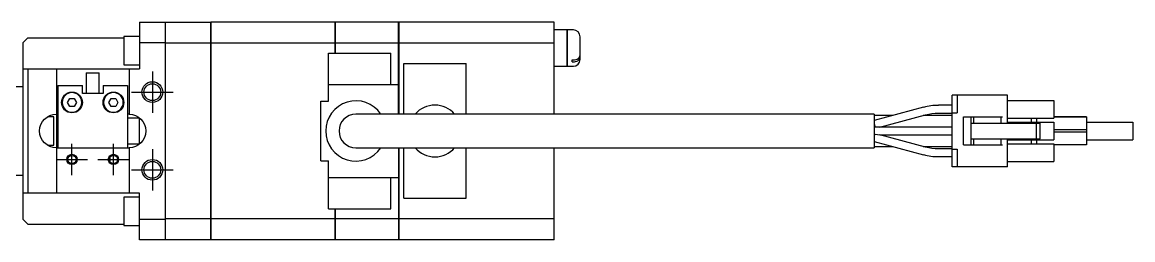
# Model space of a CAD drawing. Extents: x 0 to 1550, y -8 to 1198.
# Drawn here: x 163.4 to 377.6, y 444.5 to 486.5 of the extents above; entities that cross this region are included whole.
import ezdxf

# ---------------------------------------------------------------- set-up
doc = ezdxf.new("R2010")
doc.units = 0
doc.header["$LTSCALE"] = 0.5
doc.linetypes.add('CENTER', pattern=[50.8, 31.75, -6.35, 6.35, -6.35])
for name, color, linetype in [('MSM_CENTER', 1, 'CENTER'), ('MSM_CONTINUOUS', 7, 'CONTINUOUS'), ('MSM_NARROW', 5, 'CONTINUOUS')]:
    doc.layers.add(name, color=color, linetype=linetype)

msp = doc.modelspace()

# ---------------------------------------------------------------- linework, layer by layer
at = {"layer": 'MSM_CENTER'}
for p, q in [((188.5, 477.05), (188.5, 469.05)), ((184.5, 473.05), (192.5, 473.05)), ((173, 457.05), (173, 463.05)), ((181, 457.05), (181, 463.05)), ((188.5, 462.05), (188.5, 454.05)), ((170, 460.05), (176, 460.05)), ((178, 460.05), (184, 460.05)), ((184.5, 458.05), (192.5, 458.05))]:
    msp.add_line(p, q, dxfattribs=at)
at = {"layer": 'MSM_CONTINUOUS'}
for p, q in [((186, 486.55), (186, 477.55)), ((186, 486.55), (199.7, 486.55)), ((191, 486.55), (191, 444.55)), ((199.7, 486.55), (199.7, 444.55)), ((199.75, 486.5), (199.7, 486.5)), ((199.75, 486.55), (199.75, 444.55)), ((223.7, 486.55), (199.75, 486.55)), ((223.7, 486.55), (223.7, 480.55)), ((223.75, 486.5), (223.7, 486.5)), ((236, 486.55), (223.75, 486.55)), ((223.75, 486.55), (223.75, 480.55)), ((236, 468.8), (236, 486.55)), ((236.05, 486.5), (236, 486.5)), ((266, 486.55), (236.05, 486.55)), ((236.05, 486.55), (236.05, 468.8)), ((266, 468.8), (266, 486.55)), ((268.5, 485.05), (266, 485.05)), ((268.5, 478.05), (268.5, 485.05)), ((268.55, 485), (268.5, 485)), ((268.55, 478.05), (268.55, 485.05)), ((269.7, 485.05), (268.55, 485.05)), ((164.5, 483.55), (163.5, 482.55)), ((163.5, 482.55), (163.5, 448.55)), ((164.5, 483.55), (183, 483.55)), ((183, 483.8), (183, 478.3)), ((186, 483.8), (183, 483.8)), ((191, 482.55), (186, 482.55)), ((199.7, 482.52), (191, 482.52)), ((199.75, 482.26), (199.7, 482.26)), ((223.7, 482.52), (199.75, 482.52)), ((223.75, 482.26), (223.7, 482.26)), ((236, 482.52), (223.75, 482.52)), ((236.05, 482.26), (236, 482.26)), ((266, 482.52), (236.05, 482.52)), ((271, 479.35), (271, 483.75)), ((222.5, 471.33), (222.5, 480.55)), ((222.5, 480.55), (234.5, 480.55)), ((234.5, 474.55), (234.5, 480.55)), ((183, 478.3), (186, 478.3)), ((237, 468.8), (237, 478.55)), ((237, 478.55), (249, 478.55)), ((249, 468.8), (249, 478.55)), ((266, 478.05), (268.5, 478.05)), ((268.5, 478.1), (268.55, 478.1)), ((268.55, 478.05), (269.7, 478.05)), ((269.5, 479.25), (269.7, 479.25)), ((269.5, 478.9), (269.5, 479.25)), ((269.5, 478.9), (269.7, 478.9)), ((163.5, 477.55), (186, 477.55)), ((164.5, 477.55), (164.5, 453.55)), ((170, 477.55), (170, 468.8)), ((175.75, 476.8), (178.25, 476.8)), ((175.75, 476.8), (175.75, 472.8)), ((178.25, 472.8), (178.25, 476.8)), ((184, 477.55), (184, 468.8)), ((163.5, 474.05), (148.3, 474.05)), ((170.3, 474.3), (170.3, 462.3)), ((170.3, 474.3), (175, 474.3)), ((175, 472.8), (175, 474.3)), ((179, 474.3), (179, 472.8)), ((179, 474.3), (183.7, 474.3)), ((183.7, 474.3), (183.7, 462.3)), ((222.5, 474.55), (236, 474.55)), ((172.13, 471.05), (172.57, 471.8)), ((172.57, 471.8), (173.43, 471.8)), ((173.43, 471.8), (173.87, 471.05)), ((179, 472.8), (175, 472.8)), ((180.13, 471.05), (180.57, 471.8)), ((180.57, 471.8), (181.43, 471.8)), ((181.43, 471.8), (181.87, 471.05)), ((221, 471.33), (222.5, 471.33)), ((221, 459.77), (221, 471.33)), ((342.75, 458.65), (342.75, 472.45)), ((353.45, 472.45), (342.75, 472.45)), ((343.75, 472.45), (343.75, 469.05)), ((353.45, 467.05), (353.45, 472.45)), ((353.45, 471.45), (362.35, 471.45)), ((362.35, 471.45), (362.35, 468.05)), ((172.57, 470.3), (172.13, 471.05)), ((173.43, 470.3), (172.57, 470.3)), ((173.87, 471.05), (173.43, 470.3)), ((180.57, 470.3), (180.13, 471.05)), ((181.43, 470.3), (180.57, 470.3)), ((181.87, 471.05), (181.43, 470.3)), ((337.23, 470.12), (327.75, 467.57)), ((342.75, 470.5), (340.12, 470.5)), ((169.5, 468.3), (168.27, 468.3)), ((169.5, 462.8), (169.5, 468.3)), ((170.3, 468.8), (170, 468.8)), ((170.1, 462.3), (170.1, 468.8)), ((184, 468.8), (183.7, 468.8)), ((186, 468.05), (183.7, 468.05)), ((186, 462.98), (186, 468.11)), ((327.75, 468.8), (227.75, 468.8)), ((327.75, 468.8), (327.75, 462.3)), ((331.38, 468.55), (327.75, 468.55)), ((328.78, 466.3), (337.62, 468.67)), ((342.75, 468.55), (337.17, 468.55)), ((340.12, 469), (342.75, 469)), ((342.75, 469.05), (343.75, 469.05)), ((344.95, 468.25), (352.5, 468.25)), ((344.95, 462.85), (344.95, 468.25)), ((346.45, 462.85), (346.45, 468.25)), ((346.45, 467.05), (359.75, 467.05)), ((346.95, 467.05), (346.95, 468.25)), ((352.2, 467.05), (352.2, 468.25)), ((353.45, 468.05), (362.35, 468.05)), ((353.45, 467.25), (362.35, 467.25)), ((358, 468.05), (358, 467.25)), ((359, 468.05), (359, 467.25)), ((359.05, 464.05), (359.05, 467.05)), ((359.75, 464.05), (359.75, 467.05)), ((362.35, 468.25), (365.65, 468.25)), ((365.77, 468.25), (362.35, 468.25)), ((362.35, 468.25), (367.45, 468.25)), ((368.7, 468.25), (362.35, 468.25)), ((362.35, 467.25), (362.35, 463.85)), ((365.65, 468.25), (365.95, 468.25)), ((365.95, 468.25), (365.77, 468.25)), ((367.45, 468.25), (367.75, 468.25)), ((367.75, 468.25), (368.7, 468.25)), ((368.7, 468.25), (368.7, 468.25)), ((368.7, 468.25), (368.7, 462.85)), ((368.7, 467.25), (377.6, 467.25)), ((368.7, 467.25), (377.6, 467.25)), ((368.7, 467.25), (377.6, 467.25)), ((377.6, 467.25), (377.6, 463.85)), ((342.75, 466.3), (327.75, 466.3)), ((327.88, 464.91), (328.78, 464.8)), ((368.7, 465.8), (362.35, 465.8)), ((368.7, 465.3), (362.35, 465.3)), ((168.27, 462.8), (169.5, 462.8)), ((183.7, 463.05), (186, 463.05)), ((327.75, 464.8), (327.84, 464.8)), ((327.75, 463.52), (337.24, 460.97)), ((328.78, 464.8), (342.75, 464.8)), ((337.63, 462.42), (328.78, 464.8)), ((344.95, 462.85), (352.5, 462.85)), ((346.45, 464.05), (359.75, 464.05)), ((346.95, 462.85), (346.95, 464.05)), ((352.2, 462.85), (352.2, 464.05)), ((353.45, 458.65), (353.45, 464.05)), ((353.45, 463.85), (362.35, 463.85)), ((353.45, 463.05), (362.35, 463.05)), ((358, 463.85), (358, 463.05)), ((359, 463.85), (359, 463.05)), ((362.35, 463.05), (362.35, 459.65)), ((368.7, 462.85), (362.35, 462.85)), ((368.7, 463.85), (377.6, 463.85)), ((170, 462.3), (170, 453.55)), ((170, 462.3), (184, 462.3)), ((184, 462.3), (184, 453.55)), ((227.75, 462.3), (327.75, 462.3)), ((236, 462.3), (236, 444.55)), ((236.05, 462.3), (236.05, 444.55)), ((237, 452.55), (237, 462.3)), ((249, 452.55), (249, 462.3)), ((266, 444.55), (266, 462.3)), ((327.75, 462.55), (331.38, 462.55)), ((337.17, 462.55), (342.75, 462.55)), ((342.75, 462.1), (340.12, 462.1)), ((340.12, 460.6), (342.75, 460.6)), ((342.75, 462.05), (343.75, 462.05)), ((343.75, 462.05), (343.75, 458.65)), ((180.28, 459.73), (180.3, 459.75)), ((180.3, 460.4), (180.3, 459.75)), ((221, 459.77), (222.5, 459.77)), ((222.5, 450.55), (222.5, 459.77)), ((353.45, 458.65), (342.75, 458.65)), ((353.45, 459.65), (362.35, 459.65)), ((148.3, 457.05), (163.5, 457.05)), ((222.5, 456.55), (236, 456.55)), ((234.5, 450.55), (234.5, 456.55)), ((186, 453.55), (163.5, 453.55)), ((183, 452.8), (183, 447.3)), ((186, 452.8), (183, 452.8)), ((186, 444.55), (186, 453.55)), ((237, 452.55), (249, 452.55)), ((222.5, 450.55), (234.5, 450.55)), ((223.7, 450.55), (223.7, 444.55)), ((223.75, 450.55), (223.75, 444.55)), ((163.5, 448.55), (164.5, 447.55)), ((186, 448.55), (191, 448.55)), ((199.7, 448.58), (191, 448.58)), ((199.75, 448.83), (199.7, 448.83)), ((223.7, 448.58), (199.75, 448.58)), ((223.75, 448.83), (223.7, 448.83)), ((236, 448.58), (223.75, 448.58)), ((236.05, 448.83), (236, 448.83)), ((266, 448.58), (236.05, 448.58)), ((164.5, 447.55), (183, 447.55)), ((183, 447.3), (186, 447.3)), ((199.7, 444.55), (186, 444.55)), ((199.75, 444.6), (199.7, 444.6)), ((223.7, 444.55), (199.75, 444.55)), ((223.75, 444.6), (223.7, 444.6)), ((236, 444.55), (223.75, 444.55)), ((236.05, 444.6), (236, 444.6)), ((266, 444.55), (236.05, 444.55))]:
    msp.add_line(p, q, dxfattribs=at)
for points in [[(327.93, 466.3, 0), (327.93, 466.3, 0), (327.93, 466.3, 0), (327.92, 466.31, 0), (327.92, 466.31, 0), (327.92, 466.32, 0), (327.92, 466.32, 0), (327.92, 466.33, 0), (327.92, 466.33, 0), (327.92, 466.34, 0), (327.92, 466.34, 0), (327.92, 466.35, 0), (327.92, 466.35, 0), (327.92, 466.36, 0), (327.91, 466.36, 0), (327.91, 466.36, 0), (327.91, 466.37, 0), (327.91, 466.37, 0), (327.91, 466.38, 0), (327.91, 466.38, 0), (327.91, 466.39, 0), (327.91, 466.39, 0), (327.9, 466.4, 0), (327.9, 466.4, 0), (327.9, 466.41, 0), (327.9, 466.41, 0), (327.9, 466.42, 0), (327.9, 466.42, 0), (327.9, 466.43, 0), (327.9, 466.44, 0), (327.9, 466.44, 0), (327.89, 466.44, 0), (327.89, 466.45, 0), (327.89, 466.46, 0), (327.89, 466.46, 0), (327.89, 466.47, 0), (327.89, 466.47, 0), (327.89, 466.48, 0), (327.89, 466.48, 0), (327.89, 466.49, 0), (327.88, 466.49, 0), (327.88, 466.5, 0), (327.88, 466.5, 0), (327.88, 466.51, 0), (327.88, 466.51, 0), (327.88, 466.52, 0), (327.88, 466.53, 0), (327.88, 466.53, 0), (327.87, 466.54, 0), (327.87, 466.54, 0), (327.87, 466.55, 0), (327.87, 466.56, 0), (327.87, 466.56, 0), (327.87, 466.57, 0), (327.87, 466.57, 0), (327.87, 466.58, 0), (327.86, 466.58, 0), (327.86, 466.59, 0), (327.86, 466.6, 0), (327.86, 466.6, 0), (327.86, 466.61, 0), (327.86, 466.61, 0), (327.86, 466.62, 0), (327.85, 466.62, 0), (327.85, 466.63, 0), (327.85, 466.63, 0), (327.85, 466.64, 0), (327.85, 466.65, 0), (327.85, 466.65, 0), (327.85, 466.66, 0), (327.84, 466.67, 0), (327.84, 466.67, 0), (327.84, 466.68, 0), (327.84, 466.68, 0), (327.84, 466.69, 0), (327.84, 466.69, 0), (327.83, 466.7, 0), (327.83, 466.71, 0), (327.83, 466.71, 0), (327.83, 466.72, 0), (327.83, 466.72, 0), (327.83, 466.73, 0), (327.82, 466.74, 0), (327.82, 466.74, 0), (327.82, 466.75, 0), (327.82, 466.75, 0), (327.82, 466.76, 0), (327.82, 466.77, 0), (327.82, 466.77, 0), (327.81, 466.78, 0), (327.81, 466.78, 0), (327.81, 466.79, 0), (327.81, 466.8, 0), (327.81, 466.8, 0), (327.81, 466.81, 0), (327.81, 466.81, 0), (327.8, 466.82, 0), (327.8, 466.83, 0), (327.8, 466.83, 0), (327.8, 466.84, 0), (327.8, 466.84, 0), (327.8, 466.85, 0), (327.79, 466.86, 0), (327.79, 466.86, 0), (327.79, 466.87, 0), (327.79, 466.87, 0), (327.79, 466.88, 0), (327.79, 466.89, 0), (327.78, 466.89, 0), (327.78, 466.9, 0), (327.78, 466.9, 0), (327.78, 466.91, 0), (327.78, 466.92, 0), (327.77, 466.92, 0), (327.77, 466.93, 0), (327.77, 466.93, 0), (327.77, 466.94, 0), (327.77, 466.94, 0), (327.77, 466.95, 0), (327.76, 466.96, 0), (327.76, 466.96, 0), (327.76, 466.97, 0), (327.76, 466.97, 0), (327.76, 466.98, 0), (327.76, 466.99, 0), (327.75, 466.99, 0), (327.75, 467, 0), (327.75, 467, 0), (327.75, 467.01, 0)], [(327.75, 466.58, 0), (327.75, 466.58, 0), (327.75, 466.58, 0), (327.75, 466.57, 0), (327.75, 466.57, 0), (327.75, 466.57, 0), (327.75, 466.57, 0), (327.75, 466.56, 0), (327.76, 466.56, 0), (327.76, 466.56, 0), (327.76, 466.56, 0), (327.76, 466.56, 0), (327.76, 466.55, 0), (327.76, 466.55, 0), (327.76, 466.55, 0), (327.76, 466.55, 0), (327.76, 466.54, 0), (327.76, 466.54, 0), (327.76, 466.54, 0), (327.76, 466.54, 0), (327.76, 466.53, 0), (327.76, 466.53, 0), (327.77, 466.53, 0), (327.77, 466.53, 0), (327.77, 466.52, 0), (327.77, 466.52, 0), (327.77, 466.52, 0), (327.77, 466.52, 0), (327.77, 466.51, 0), (327.77, 466.51, 0), (327.77, 466.51, 0), (327.77, 466.51, 0), (327.77, 466.5, 0), (327.77, 466.5, 0), (327.77, 466.5, 0), (327.78, 466.5, 0), (327.78, 466.49, 0), (327.78, 466.49, 0), (327.78, 466.49, 0), (327.78, 466.49, 0), (327.78, 466.49, 0), (327.78, 466.48, 0), (327.78, 466.48, 0), (327.78, 466.48, 0), (327.78, 466.48, 0), (327.78, 466.47, 0), (327.78, 466.47, 0), (327.78, 466.47, 0), (327.79, 466.47, 0), (327.79, 466.46, 0), (327.79, 466.46, 0), (327.79, 466.46, 0), (327.79, 466.46, 0), (327.79, 466.45, 0), (327.79, 466.45, 0), (327.79, 466.45, 0), (327.79, 466.45, 0), (327.79, 466.44, 0), (327.79, 466.44, 0), (327.79, 466.44, 0), (327.79, 466.44, 0), (327.79, 466.44, 0), (327.8, 466.43, 0), (327.8, 466.43, 0), (327.8, 466.43, 0), (327.8, 466.43, 0), (327.8, 466.43, 0), (327.8, 466.42, 0), (327.8, 466.42, 0), (327.8, 466.42, 0), (327.8, 466.42, 0), (327.8, 466.41, 0), (327.8, 466.41, 0), (327.8, 466.41, 0), (327.8, 466.41, 0), (327.8, 466.4, 0), (327.81, 466.4, 0), (327.81, 466.4, 0), (327.81, 466.4, 0), (327.81, 466.4, 0), (327.81, 466.39, 0), (327.81, 466.39, 0), (327.81, 466.39, 0), (327.81, 466.39, 0), (327.81, 466.38, 0), (327.81, 466.38, 0), (327.81, 466.38, 0), (327.81, 466.38, 0), (327.81, 466.38, 0), (327.81, 466.37, 0), (327.81, 466.37, 0), (327.81, 466.37, 0), (327.82, 466.37, 0), (327.82, 466.37, 0), (327.82, 466.36, 0), (327.82, 466.36, 0), (327.82, 466.36, 0), (327.82, 466.36, 0), (327.82, 466.36, 0), (327.82, 466.35, 0), (327.82, 466.35, 0), (327.82, 466.35, 0), (327.82, 466.35, 0), (327.82, 466.35, 0), (327.82, 466.34, 0), (327.82, 466.34, 0), (327.83, 466.34, 0), (327.83, 466.34, 0), (327.83, 466.33, 0), (327.83, 466.33, 0), (327.83, 466.33, 0), (327.83, 466.33, 0), (327.83, 466.33, 0), (327.83, 466.32, 0), (327.83, 466.32, 0), (327.83, 466.32, 0), (327.83, 466.32, 0), (327.83, 466.32, 0), (327.83, 466.31, 0), (327.83, 466.31, 0), (327.83, 466.31, 0), (327.84, 466.31, 0), (327.84, 466.31, 0), (327.84, 466.31, 0), (327.84, 466.3, 0), (327.84, 466.3, 0), (327.84, 466.3, 0), (327.84, 466.3, 0), (327.84, 466.3, 0)], [(327.75, 464.5, 0), (327.75, 464.5, 0), (327.75, 464.51, 0), (327.75, 464.51, 0), (327.75, 464.51, 0), (327.76, 464.52, 0), (327.76, 464.52, 0), (327.76, 464.52, 0), (327.76, 464.53, 0), (327.76, 464.53, 0), (327.76, 464.54, 0), (327.76, 464.54, 0), (327.76, 464.55, 0), (327.76, 464.55, 0), (327.77, 464.55, 0), (327.77, 464.56, 0), (327.77, 464.56, 0), (327.77, 464.56, 0), (327.77, 464.57, 0), (327.77, 464.57, 0), (327.77, 464.57, 0), (327.77, 464.58, 0), (327.77, 464.58, 0), (327.78, 464.59, 0), (327.78, 464.59, 0), (327.78, 464.59, 0), (327.78, 464.6, 0), (327.78, 464.6, 0), (327.78, 464.61, 0), (327.78, 464.61, 0), (327.78, 464.61, 0), (327.79, 464.62, 0), (327.79, 464.62, 0), (327.79, 464.62, 0), (327.79, 464.63, 0), (327.79, 464.63, 0), (327.79, 464.63, 0), (327.79, 464.64, 0), (327.79, 464.64, 0), (327.79, 464.65, 0), (327.8, 464.65, 0), (327.8, 464.65, 0), (327.8, 464.66, 0), (327.8, 464.66, 0), (327.8, 464.66, 0), (327.8, 464.67, 0), (327.8, 464.67, 0), (327.8, 464.67, 0), (327.8, 464.68, 0), (327.81, 464.68, 0), (327.81, 464.69, 0), (327.81, 464.69, 0), (327.81, 464.69, 0), (327.81, 464.69, 0), (327.81, 464.7, 0), (327.81, 464.7, 0), (327.81, 464.71, 0), (327.81, 464.71, 0), (327.81, 464.71, 0), (327.82, 464.72, 0), (327.82, 464.72, 0), (327.82, 464.72, 0), (327.82, 464.73, 0), (327.82, 464.73, 0), (327.82, 464.73, 0), (327.82, 464.74, 0), (327.82, 464.74, 0), (327.82, 464.74, 0), (327.83, 464.75, 0), (327.83, 464.75, 0), (327.83, 464.75, 0), (327.83, 464.75, 0), (327.83, 464.76, 0), (327.83, 464.76, 0), (327.83, 464.76, 0), (327.83, 464.77, 0), (327.83, 464.77, 0), (327.83, 464.77, 0), (327.84, 464.78, 0), (327.84, 464.78, 0), (327.84, 464.78, 0), (327.84, 464.79, 0), (327.84, 464.79, 0), (327.84, 464.79, 0), (327.84, 464.8, 0), (327.84, 464.8, 0), (327.85, 464.8, 0), (327.85, 464.8, 0), (327.85, 464.81, 0), (327.85, 464.81, 0), (327.85, 464.81, 0), (327.85, 464.82, 0), (327.85, 464.82, 0), (327.85, 464.82, 0), (327.85, 464.82, 0), (327.85, 464.83, 0), (327.86, 464.83, 0), (327.86, 464.83, 0), (327.86, 464.83, 0), (327.86, 464.84, 0), (327.86, 464.84, 0), (327.86, 464.84, 0), (327.86, 464.85, 0), (327.86, 464.85, 0), (327.86, 464.85, 0), (327.86, 464.85, 0), (327.86, 464.86, 0), (327.87, 464.86, 0), (327.87, 464.86, 0), (327.87, 464.87, 0), (327.87, 464.87, 0), (327.87, 464.87, 0), (327.87, 464.87, 0), (327.87, 464.88, 0), (327.87, 464.88, 0), (327.87, 464.88, 0), (327.87, 464.88, 0), (327.87, 464.88, 0), (327.88, 464.89, 0), (327.88, 464.89, 0), (327.88, 464.89, 0), (327.88, 464.89, 0), (327.88, 464.9, 0), (327.88, 464.9, 0), (327.88, 464.9, 0), (327.88, 464.9, 0), (327.88, 464.9, 0), (327.88, 464.91, 0), (327.88, 464.91, 0)]]:
    msp.add_polyline3d(points, dxfattribs=at)
for centre, radius in [((188.5, 473.05), 1.62), ((173, 471.05), 2), ((181, 471.05), 2), ((173, 460.05), 0.783), ((181, 460.05), 0.783), ((188.5, 458.05), 1.62)]:
    msp.add_circle(centre, radius, dxfattribs=at)
at = {"layer": 'MSM_CONTINUOUS', "extrusion": (0, 0, -1)}
for centre in [(-173, 471.05), (-181, 471.05)]:
    msp.add_circle(centre, 1.9, dxfattribs=at)
at = {"layer": 'MSM_CONTINUOUS'}
for centre, radius, start, end in [((269.7, 483.75), 1.3, 0, 90), ((270.11, 479.9), 0.891, 298.7486, 355.0367), ((270.19, 480.22), 0.809, 303.6126, 357.2927), ((269.72, 480.86), 1.61, 269.2584, 304.7863), ((269.7, 479.35), 1.3, 270, 360), ((269.72, 480.56), 1.66, 269.4455, 299.7231), ((227.75, 465.55), 5.82, 33.9465, 326.0534), ((243, 465.55), 5, 40.5416, 139.4584), ((340.12, 459.34), 11.15, 89.9911, 105.0006), ((227.75, 465.55), 3.25, 90, 270), ((243, 465.55), 5, 220.5416, 319.4584), ((340.12, 471.71), 11.11, 255, 270.006)]:
    msp.add_arc(centre, radius, start, end, dxfattribs=at)
at = {"layer": 'MSM_CONTINUOUS', "extrusion": (0, 0, -1)}
for centre, radius, start, end in [((-170, 465.55), 3.25, 270, 90), ((-184, 465.55), 3.25, 90, 270), ((-340.12, 459.34), 9.65, 75.0035, 90.008), ((-340.11, 471.7), 9.61, 269.9909, 285.0002)]:
    msp.add_arc(centre, radius, start, end, dxfattribs=at)
at = {"layer": 'MSM_NARROW'}
for centre, radius in [((188.5, 473.05), 2), ((173, 460.05), 1), ((181, 460.05), 1), ((188.5, 458.05), 2)]:
    msp.add_circle(centre, radius, dxfattribs=at)

doc.saveas('drawing.dxf')
